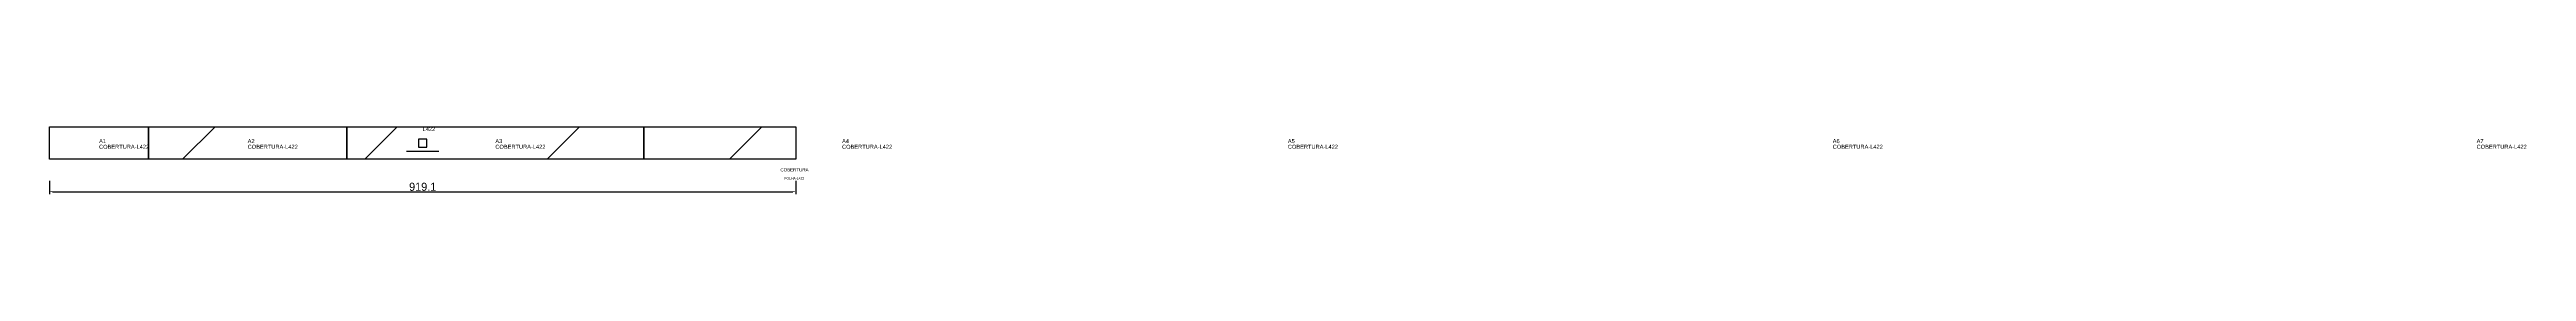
# Model space of a CAD drawing. Header units: metres. Extents: x 222 to 3273, y 118 to 202.
import ezdxf

# ---------------------------------------------------------------- set-up
doc = ezdxf.new("R2010")
doc.units = ezdxf.units.M
for name, color, linetype in [('3', 3, 'CONTINUOUS'), ('AUX00', 7, 'CONTINUOUS'), ('COTA', 241, 'CONTINUOUS'), ('FOLHA', 255, 'CONTINUOUS'), ('Hachura', 251, 'CONTINUOUS'), ('NOMENCLATURA', 7, 'CONTINUOUS'), ('Nível', 160, 'CONTINUOUS'), ('Painéis', 200, 'CONTINUOUS'), ('Pilares', 5, 'CONTINUOUS'), ('SARR_2.2x7', 40, 'CONTINUOUS')]:
    doc.layers.add(name, color=color, linetype=linetype)
doc.styles.add('ARIAL', font='Arial.ttf')
doc.styles.add('STR_STANDARD', font='arial.ttf')
doc.dimstyles.new('EZ DXF', dxfattribs={"dimtxt": 10, "dimasz": 3.5, "dimexe": 3, "dimexo": 1.5, "dimgap": 1, "dimtad": 1, "dimdec": 1, "dimdsep": 46, "dimcen": 2.5, "dimazin": 3, "dimtfac": 1, "dimtmove": 0, "dimatfit": 3})

msp = doc.modelspace()

# ---------------------------------------------------------------- hatches: boundary and pattern name
at = {"layer": 'Hachura'}
h = msp.add_hatch(dxfattribs=at)
h.set_pattern_fill('ANSI31', scale=50)
h.paths.add_polyline_path([(1122.28, 161.5), (222.2, 161.5), (222.2, 201.5), (1141.28, 201.5), (1141.28, 161.5)])
h = msp.add_hatch(dxfattribs=at)
h.set_pattern_fill('ANSI31', scale=50)
h.paths.add_polyline_path([(1122.28, 161.5), (222.2, 161.5), (222.2, 201.5), (1141.28, 201.5), (1141.28, 161.5)])

# ---------------------------------------------------------------- linework, layer by layer
at = {"layer": '3'}
for points in [[(344.2, 161.5), (344.2, 201.5)], [(344.2, 161.5), (344.2, 201.5)], [(588.2, 161.5), (588.2, 201.5)], [(588.2, 161.5), (588.2, 201.5)], [(954.2, 161.5), (954.2, 201.5)], [(954.2, 161.5), (954.2, 201.5)]]:
    msp.add_lwpolyline(points, close=True, dxfattribs=at)
at = {"layer": 'Painéis', "color": 200}
for p, q in [((222.2, 161.5), (222.2, 201.5)), ((222.2, 201.5), (1141.28, 201.5)), ((222.2, 161.5), (222.2, 201.5)), ((222.2, 201.5), (1141.28, 201.5)), ((1141.28, 201.5), (1141.28, 161.5)), ((1141.28, 201.5), (1141.28, 161.5)), ((1122.28, 161.5), (222.2, 161.5)), ((1122.28, 161.5), (222.2, 161.5)), ((1141.28, 161.5), (1122.28, 161.5)), ((1141.28, 161.5), (1122.28, 161.5))]:
    msp.add_line(p, q, dxfattribs=at)
at = {"layer": 'Pilares'}
msp.add_lwpolyline([(676.74, 176.5), (686.74, 176.5), (686.74, 186.5), (676.74, 186.5)], close=True, dxfattribs=at)
msp.add_lwpolyline([(676.74, 176.5), (686.74, 176.5), (686.74, 186.5), (676.74, 186.5)], close=True, dxfattribs=at)
at = {"layer": 'SARR_2.2x7'}
msp.add_line((661.74, 171.5), (701.74, 171.5), dxfattribs=at)
msp.add_line((661.74, 171.5), (701.74, 171.5), dxfattribs=at)

# ---------------------------------------------------------------- texts
at = {"layer": '3', "style": 'STR_STANDARD'}
for s, p in [('A1', (283.2, 181.5)), ('A1', (283.2, 181.5)), ('A2', (466.2, 181.5)), ('A2', (466.2, 181.5)), ('A3', (771.2, 181.5)), ('A3', (771.2, 181.5)), ('A4', (1198.2, 181.5)), ('A4', (1198.2, 181.5)), ('A5', (1747.2, 181.5)), ('A5', (1747.2, 181.5)), ('A6', (2418.2, 181.5)), ('A6', (2418.2, 181.5)), ('A7', (3211.2, 181.5)), ('A7', (3211.2, 181.5))]:
    msp.add_text(s, height=5, dxfattribs=at).set_placement(p)
at = {"layer": 'AUX00', "style": 'STR_STANDARD'}
for p in [(283.2, 174.5), (283.2, 174.5), (466.2, 174.5), (466.2, 174.5), (771.2, 174.5), (771.2, 174.5), (1198.2, 174.5), (1198.2, 174.5), (1747.2, 174.5), (1747.2, 174.5), (2418.2, 174.5), (2418.2, 174.5), (3211.2, 174.5), (3211.2, 174.5)]:
    msp.add_text('COBERTURA-L422', height=5, dxfattribs=at).set_placement(p)
at = {"layer": 'FOLHA'}
msp.add_text('FOLHA-L422', height=3, dxfattribs=at).set_placement((1127.28, 136.5))
msp.add_text('FOLHA-L422', height=3, dxfattribs=at).set_placement((1127.28, 136.5))
at = {"layer": 'NOMENCLATURA', "insert": (681.74, 201.5), "char_height": 5, "attachment_point": 1, "style": 'ARIAL'}
msp.add_mtext('L422', dxfattribs=at)
msp.add_mtext('L422', dxfattribs=at)
at = {"layer": 'Nível'}
msp.add_text('COBERTURA', height=4, dxfattribs=at).set_placement((1122.28, 146.5))
msp.add_text('COBERTURA', height=4, dxfattribs=at).set_placement((1122.28, 146.5))

# ---------------------------------------------------------------- dimensions: what is measured, and where the dimension line sits
at = {"layer": 'COTA'}
msp.add_linear_dim(base=(222.2, 121.5), p1=(222.2, 136.5), p2=(1141.28, 136.5), dimstyle='EZ DXF', dxfattribs=at).render()
msp.add_linear_dim(base=(222.2, 121.5), p1=(222.2, 136.5), p2=(1141.28, 136.5), dimstyle='EZ DXF', dxfattribs=at).render()

doc.saveas('drawing.dxf')
